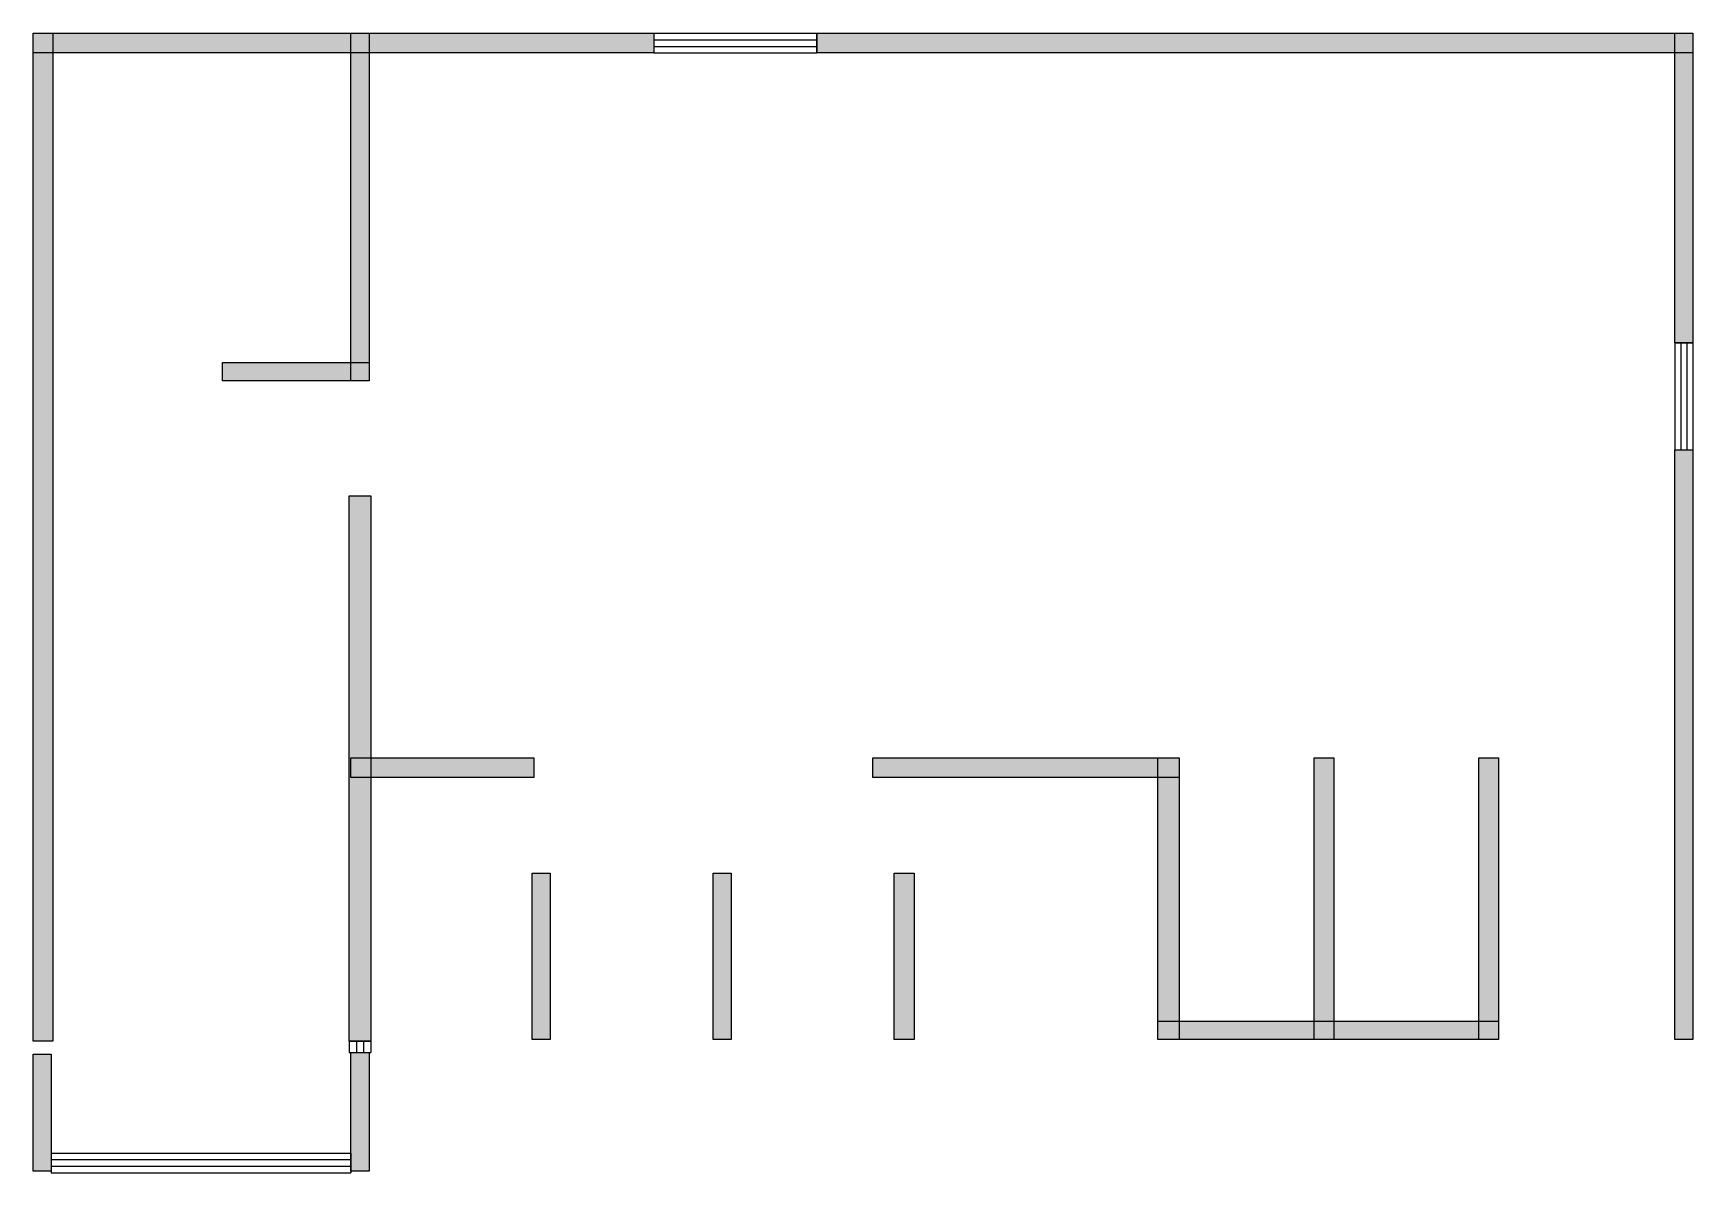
# Model space of a CAD drawing. Header units: millimetres. Extents: x 9 to 8879, y 0 to 6090.
import ezdxf

# ---------------------------------------------------------------- set-up
doc = ezdxf.new("R2010")
doc.units = ezdxf.units.MM
doc.layers.add('WALL', color=7, linetype='Continuous')
doc.layers.add('WINDOW', color=5, linetype='Continuous')

msp = doc.modelspace()

# ---------------------------------------------------------------- hatches: boundary and pattern name
at = {"layer": 'WALL'}
h = msp.add_hatch(color=256, dxfattribs=at)
h.dxf.hatch_style = 1
h.paths.add_polyline_path([(8.8, 6089.6), (3326.4, 6089.6), (3326.4, 5984), (8.8, 5984)])
h = msp.add_hatch(color=256, dxfattribs=at)
h.dxf.hatch_style = 1
h.paths.add_polyline_path([(8.8, 6089.6), (114.4, 6089.6), (114.4, 704), (8.8, 704)])
h = msp.add_hatch(color=256, dxfattribs=at)
h.dxf.hatch_style = 1
h.paths.add_polyline_path([(1707.2, 6089.6), (1804, 6089.6), (1804, 4232.8), (1707.2, 4232.8)])
h = msp.add_hatch(color=256, dxfattribs=at)
h.dxf.hatch_style = 1
h.paths.add_polyline_path([(4197.6, 6089.6), (8879.2, 6089.6), (8879.2, 5984), (4197.6, 5984)])
h = msp.add_hatch(color=256, dxfattribs=at)
h.dxf.hatch_style = 1
h.paths.add_polyline_path([(8782.4, 6089.6), (8879.2, 6089.6), (8879.2, 4435.2), (8782.4, 4435.2)])
h = msp.add_hatch(color=256, dxfattribs=at)
h.dxf.hatch_style = 1
h.paths.add_polyline_path([(1020.8, 4329.6), (1804, 4329.6), (1804, 4232.8), (1020.8, 4232.8)])
h = msp.add_hatch(color=256, dxfattribs=at)
h.dxf.hatch_style = 1
h.paths.add_polyline_path([(8782.4, 3863.2), (8879.2, 3863.2), (8879.2, 712.8), (8782.4, 712.8)])
h = msp.add_hatch(color=256, dxfattribs=at)
h.dxf.hatch_style = 1
h.paths.add_polyline_path([(1698.4, 3616.8), (1812.8, 3616.8), (1812.8, 704), (1698.4, 704)])
h = msp.add_hatch(color=256, dxfattribs=at)
h.dxf.hatch_style = 1
h.paths.add_polyline_path([(1707.2, 2217.6), (2684, 2217.6), (2684, 2112), (1707.2, 2112)])
h = msp.add_hatch(color=256, dxfattribs=at)
h.dxf.hatch_style = 1
h.paths.add_polyline_path([(4496.8, 2217.6), (6133.6, 2217.6), (6133.6, 2112), (4496.8, 2112)])
h = msp.add_hatch(color=256, dxfattribs=at)
h.dxf.hatch_style = 1
h.paths.add_polyline_path([(6019.2, 2217.6), (6133.6, 2217.6), (6133.6, 712.8), (6019.2, 712.8)])
h = msp.add_hatch(color=256, dxfattribs=at)
h.dxf.hatch_style = 1
h.paths.add_polyline_path([(6855.2, 2217.6), (6960.8, 2217.6), (6960.8, 712.8), (6855.2, 712.8)])
h = msp.add_hatch(color=256, dxfattribs=at)
h.dxf.hatch_style = 1
h.paths.add_polyline_path([(7735.2, 2217.6), (7840.8, 2217.6), (7840.8, 712.8), (7735.2, 712.8)])
h = msp.add_hatch(color=256, dxfattribs=at)
h.dxf.hatch_style = 1
h.paths.add_polyline_path([(2675.2, 1601.6), (2772, 1601.6), (2772, 712.8), (2675.2, 712.8)])
h = msp.add_hatch(color=256, dxfattribs=at)
h.dxf.hatch_style = 1
h.paths.add_polyline_path([(3643.2, 1601.6), (3740, 1601.6), (3740, 712.8), (3643.2, 712.8)])
h = msp.add_hatch(color=256, dxfattribs=at)
h.dxf.hatch_style = 1
h.paths.add_polyline_path([(4611.2, 1601.6), (4716.8, 1601.6), (4716.8, 712.8), (4611.2, 712.8)])
h = msp.add_hatch(color=256, dxfattribs=at)
h.dxf.hatch_style = 1
h.paths.add_polyline_path([(6019.2, 809.6), (7840.8, 809.6), (7840.8, 712.8), (6019.2, 712.8)])
h = msp.add_hatch(color=256, dxfattribs=at)
h.dxf.hatch_style = 1
h.paths.add_polyline_path([(8.8, 633.6), (105.6, 633.6), (105.6, 8.8), (8.8, 8.8)])
h = msp.add_hatch(color=256, dxfattribs=at)
h.dxf.hatch_style = 1
h.paths.add_polyline_path([(1707.2, 642.4), (1804, 642.4), (1804, 8.8), (1707.2, 8.8)])

# ---------------------------------------------------------------- linework, layer by layer
for points in [[(8.8, 6089.6), (3326.4, 6089.6), (3326.4, 5984), (8.8, 5984)], [(8.8, 6089.6), (114.4, 6089.6), (114.4, 704), (8.8, 704)], [(1707.2, 6089.6), (1804, 6089.6), (1804, 4232.8), (1707.2, 4232.8)], [(4197.6, 6089.6), (8879.2, 6089.6), (8879.2, 5984), (4197.6, 5984)], [(8782.4, 6089.6), (8879.2, 6089.6), (8879.2, 4435.2), (8782.4, 4435.2)], [(1020.8, 4329.6), (1804, 4329.6), (1804, 4232.8), (1020.8, 4232.8)], [(8782.4, 3863.2), (8879.2, 3863.2), (8879.2, 712.8), (8782.4, 712.8)], [(1698.4, 3616.8), (1812.8, 3616.8), (1812.8, 704), (1698.4, 704)], [(1707.2, 2217.6), (2684, 2217.6), (2684, 2112), (1707.2, 2112)], [(4496.8, 2217.6), (6133.6, 2217.6), (6133.6, 2112), (4496.8, 2112)], [(6019.2, 2217.6), (6133.6, 2217.6), (6133.6, 712.8), (6019.2, 712.8)], [(6855.2, 2217.6), (6960.8, 2217.6), (6960.8, 712.8), (6855.2, 712.8)], [(7735.2, 2217.6), (7840.8, 2217.6), (7840.8, 712.8), (7735.2, 712.8)], [(2675.2, 1601.6), (2772, 1601.6), (2772, 712.8), (2675.2, 712.8)], [(3643.2, 1601.6), (3740, 1601.6), (3740, 712.8), (3643.2, 712.8)], [(4611.2, 1601.6), (4716.8, 1601.6), (4716.8, 712.8), (4611.2, 712.8)], [(6019.2, 809.6), (7840.8, 809.6), (7840.8, 712.8), (6019.2, 712.8)], [(8.8, 633.6), (105.6, 633.6), (105.6, 8.8), (8.8, 8.8)], [(1707.2, 642.4), (1804, 642.4), (1804, 8.8), (1707.2, 8.8)]]:
    msp.add_lwpolyline(points, close=True, dxfattribs=at)
at = {"layer": 'WINDOW'}
for p, q in [((3326.4, 6089.6), (4197.6, 6089.6)), ((3326.4, 6089.6), (3326.4, 5984)), ((3326.4, 6054.4), (4197.6, 6054.4)), ((4197.6, 6089.6), (4197.6, 5984)), ((3326.4, 6019.2), (4197.6, 6019.2)), ((3326.4, 5984), (4197.6, 5984)), ((8782.4, 4435.2), (8782.4, 3863.2)), ((8782.4, 4435.2), (8879.2, 4435.2)), ((8814.7, 4435.2), (8814.7, 3863.2)), ((8846.9, 4435.2), (8846.9, 3863.2)), ((8879.2, 4435.2), (8879.2, 3863.2)), ((8782.4, 3863.2), (8879.2, 3863.2)), ((1698.4, 704), (1698.4, 642.4)), ((1698.4, 704), (1812.8, 704)), ((1698.4, 642.4), (1812.8, 642.4)), ((1736.5, 704), (1736.5, 642.4)), ((1774.7, 704), (1774.7, 642.4)), ((1812.8, 704), (1812.8, 642.4)), ((105.6, 105.6), (1707.2, 105.6)), ((105.6, 105.6), (105.6, 0)), ((1707.2, 105.6), (1707.2, 0)), ((105.6, 70.4), (1707.2, 70.4)), ((105.6, 35.2), (1707.2, 35.2)), ((105.6, 0), (1707.2, 0))]:
    msp.add_line(p, q, dxfattribs=at)

doc.saveas('drawing.dxf')
